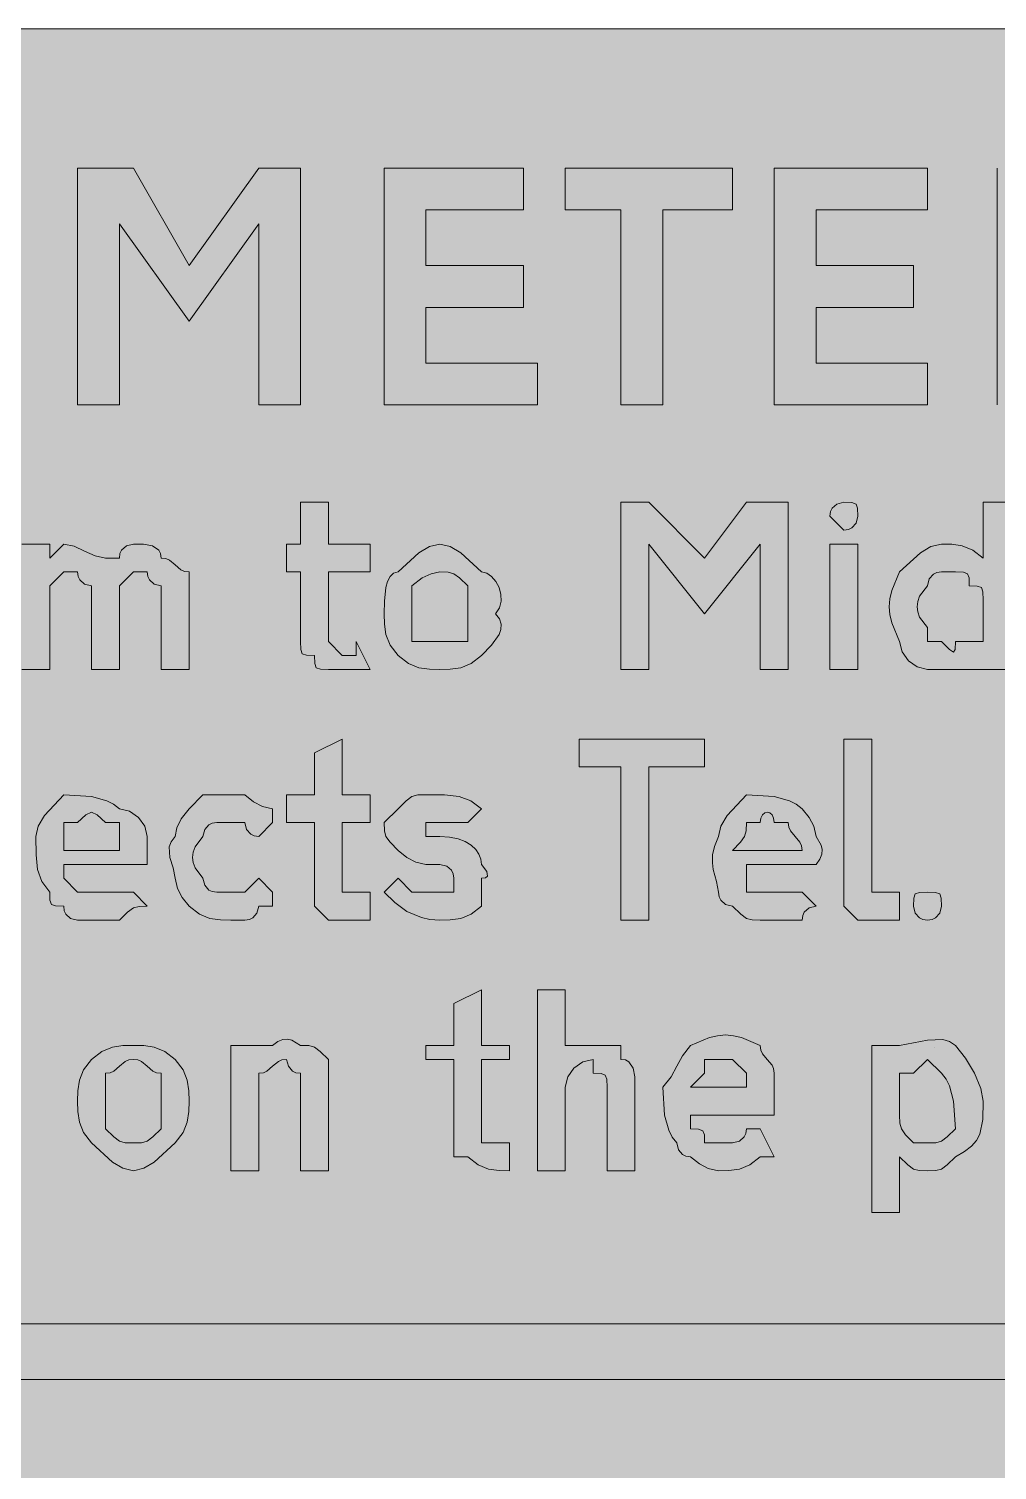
# Model space of a CAD drawing. Header units: metres. Extents: x 10 to 558, y 11 to 260.
# Drawn here: x 284 to 367.3, y 135.5 to 259.7 of the extents above; entities that cross this region are included whole.
import ezdxf

# ---------------------------------------------------------------- set-up
doc = ezdxf.new("R2010")
doc.units = ezdxf.units.M
for name, color, linetype, true_color in [('FILL_BLUE_0000FF', 7, 'Continuous', 0x0000ff), ('FILL_WHITE_FFFFFF', 7, 'Continuous', 0xffffff), ('STROKE_WHITE_FFFFFF', 7, 'Continuous', 0xffffff)]:
    doc.layers.add(name, color=color, linetype=linetype, true_color=true_color)

msp = doc.modelspace()

# ---------------------------------------------------------------- hatches: boundary and pattern name
at = {"layer": 'FILL_BLUE_0000FF', "true_color": 0x0000ff}
h = msp.add_hatch(color=7, dxfattribs=at)
h.dxf.hatch_style = 1
h.paths.add_polyline_path([(551.8, 259.63), (552.54, 259.47), (553.8, 258.93), (554.83, 258.16), (555.75, 257.28), (556.54, 256.78), (557.14, 256.19), (557.56, 255.55), (557.85, 254.88), (558.11, 253.57), (558.15, 252.48), (558.15, 18.48), (558.15, 16.08), (557.44, 15.2), (556.95, 14.43), (556.46, 13.89), (556.15, 13.73), (555.75, 13.68), (555.3, 12.89), (554.83, 12.29), (554.34, 11.87), (553.8, 11.58), (552.54, 11.32), (550.95, 11.28), (16.95, 11.28), (13.35, 11.28), (13.3, 11.68), (13.14, 11.99), (12.6, 12.48), (11.83, 12.97), (10.95, 13.68), (10.26, 14.6), (9.9, 15.63), (9.77, 16.89), (9.75, 18.48), (9.75, 252.48), (9.75, 254.88), (9.8, 255.28), (9.94, 255.59), (10.35, 256.08), (10.76, 256.57), (10.9, 256.88), (10.95, 257.28), (11.83, 257.47), (12.6, 257.88), (13.35, 258.48), (14.25, 258.67), (15.15, 259.08), (16.05, 259.49), (16.95, 259.68), (550.95, 259.68), (551.8, 259.63)])
at = {"layer": 'FILL_WHITE_FFFFFF', "true_color": 0xffffff}
h = msp.add_hatch(color=7, dxfattribs=at)
h.dxf.hatch_style = 1
h.paths.add_polyline_path([(288.15, 247.68), (292.95, 247.68), (297.75, 239.28), (303.75, 247.68), (307.35, 247.68), (307.35, 227.28), (303.75, 227.28), (303.75, 242.88), (297.75, 234.48), (291.75, 242.88), (291.75, 227.28), (288.15, 227.28), (288.15, 247.68)])
h = msp.add_hatch(color=7, dxfattribs=at)
h.dxf.hatch_style = 1
h.paths.add_polyline_path([(314.55, 247.68), (326.55, 247.68), (326.55, 244.08), (318.15, 244.08), (318.15, 239.28), (326.55, 239.28), (326.55, 235.68), (318.15, 235.68), (318.15, 230.88), (327.75, 230.88), (327.75, 227.28), (314.55, 227.28), (314.55, 247.68)])
h = msp.add_hatch(color=7, dxfattribs=at)
h.dxf.hatch_style = 1
h.paths.add_polyline_path([(344.55, 244.08), (338.55, 244.08), (338.55, 227.28), (334.95, 227.28), (334.95, 244.08), (330.15, 244.08), (330.15, 247.68), (344.55, 247.68), (344.55, 244.08)])
h = msp.add_hatch(color=7, dxfattribs=at)
h.dxf.hatch_style = 1
h.paths.add_polyline_path([(348.15, 247.68), (361.35, 247.68), (361.35, 244.08), (351.75, 244.08), (351.75, 239.28), (360.15, 239.28), (360.15, 235.68), (351.75, 235.68), (351.75, 230.88), (361.35, 230.88), (361.35, 227.28), (348.15, 227.28), (348.15, 247.68)])
h = msp.add_hatch(color=7, dxfattribs=at)
h.dxf.hatch_style = 1
h.paths.add_polyline_path([(310.95, 205.68), (312.15, 205.68), (312.15, 206.88), (313.35, 204.48), (309.75, 204.48), (309.06, 204.5), (308.7, 204.63), (308.57, 204.99), (308.55, 205.68), (307.86, 205.7), (307.5, 205.83), (307.37, 206.19), (307.35, 206.88), (307.35, 212.88), (306.15, 212.88), (306.15, 215.28), (307.35, 215.28), (307.35, 218.88), (309.75, 218.88), (309.75, 215.28), (313.35, 215.28), (313.35, 212.88), (309.75, 212.88), (309.75, 206.88), (310.95, 205.68)])
h = msp.add_hatch(color=7, dxfattribs=at)
h.dxf.hatch_style = 1
h.paths.add_polyline_path([(334.95, 218.88), (337.35, 218.88), (342.15, 214.08), (345.75, 218.88), (349.35, 218.88), (349.35, 204.48), (346.95, 204.48), (346.95, 215.28), (342.15, 209.28), (337.35, 215.28), (337.35, 204.48), (334.95, 204.48), (334.95, 218.88)])
h = msp.add_hatch(color=7, dxfattribs=at)
h.dxf.hatch_style = 1
h.paths.add_polyline_path([(355.2, 217.08), (354.84, 216.67), (354.55, 216.53), (354.15, 216.48), (352.95, 217.68), (353, 218.08), (353.14, 218.37), (353.55, 218.73), (354.15, 218.88), (354.84, 218.86), (355.2, 218.73), (355.33, 218.37), (355.35, 217.68), (355.2, 217.08)])
h = msp.add_hatch(color=7, dxfattribs=at)
h.dxf.hatch_style = 1
h.paths.add_polyline_path([(362.55, 204.48), (361.35, 204.48), (360.47, 204.69), (359.7, 205.23), (359.16, 206), (358.95, 206.88), (358.27, 208.49), (358.11, 209.2), (358.05, 209.88), (358.11, 210.56), (358.27, 211.27), (358.95, 212.88), (360.75, 214.53), (361.65, 215.07), (362.55, 215.28), (363.45, 215.26), (364.35, 215.13), (365.25, 214.77), (366.15, 214.08), (366.15, 218.88), (368.55, 218.88), (368.55, 204.48), (366.15, 204.48), (364.95, 204.48), (363.75, 204.48), (362.55, 204.48)])
h.paths.add_polyline_path([(366.15, 208.08), (366.15, 210.48), (366.13, 211.17), (366, 211.53), (365.64, 211.66), (364.95, 211.68), (364.93, 212.37), (364.8, 212.73), (364.44, 212.86), (363.75, 212.88), (362.55, 212.88), (362.15, 212.83), (361.86, 212.69), (361.5, 212.28), (361.35, 211.68), (360.67, 210.78), (360.51, 210.33), (360.45, 209.88), (360.51, 209.43), (360.67, 208.98), (361.35, 208.08), (361.35, 206.88), (362.55, 206.88), (363.24, 206.2), (363.6, 205.98), (363.73, 206.2), (363.75, 206.88), (366.15, 206.88), (366.15, 208.08)], flags=16)
h = msp.add_hatch(color=7, dxfattribs=at)
h.dxf.hatch_style = 1
h.paths.add_polyline_path([(285.75, 214.08), (286.95, 215.28), (287.85, 215.09), (288.75, 214.68), (289.65, 214.27), (290.55, 214.08), (291.75, 214.08), (291.8, 214.48), (291.94, 214.77), (292.35, 215.13), (292.95, 215.28), (293.83, 215.26), (294.6, 215.13), (295.14, 214.77), (295.3, 214.48), (295.35, 214.08), (295.75, 214.03), (296.06, 213.89), (296.55, 213.48), (297.04, 213.07), (297.35, 212.93), (297.75, 212.88), (297.75, 211.68), (297.75, 204.48), (295.35, 204.48), (295.35, 211.68), (294.75, 211.83), (294.34, 212.19), (294.2, 212.48), (294.15, 212.88), (292.95, 212.88), (291.75, 211.68), (291.75, 210.48), (291.75, 204.48), (289.35, 204.48), (289.35, 211.68), (288.75, 211.83), (288.34, 212.19), (288.2, 212.48), (288.15, 212.88), (286.95, 212.88), (285.75, 211.68), (285.75, 210.48), (285.75, 204.48), (283.35, 204.48), (283.35, 215.28), (285.75, 215.28), (285.75, 214.08)])
h = msp.add_hatch(color=7, dxfattribs=at)
h.dxf.hatch_style = 1
h.paths.add_polyline_path([(314.7, 211.53), (314.84, 212.06), (315.06, 212.49), (315.35, 212.77), (315.75, 212.88), (317.55, 214.53), (318.45, 215.07), (319.35, 215.28), (320.25, 215.07), (321.15, 214.53), (322.95, 212.88), (323.4, 212.77), (323.81, 212.49), (324.17, 212.06), (324.45, 211.53), (324.61, 210.95), (324.64, 210.35), (324.49, 209.78), (324.15, 209.28), (324.49, 208.83), (324.64, 208.38), (324.61, 207.93), (324.45, 207.48), (323.81, 206.58), (322.95, 205.68), (322.05, 204.99), (321.15, 204.63), (320.25, 204.5), (319.35, 204.48), (318.45, 204.5), (317.55, 204.63), (316.65, 204.99), (315.75, 205.68), (315.06, 206.58), (314.7, 207.48), (314.57, 208.38), (314.55, 209.28), (314.57, 210.35), (314.7, 211.53)])
h.paths.add_polyline_path([(317.83, 212.37), (316.95, 211.68), (316.95, 209.28), (316.95, 206.88), (319.35, 206.88), (321.75, 206.88), (321.75, 209.28), (321.75, 211.68), (321.04, 212.37), (320.55, 212.73), (320.06, 212.86), (319.35, 212.88), (318.6, 212.73), (317.83, 212.37)], flags=16)
h = msp.add_hatch(color=7, dxfattribs=at)
h.dxf.hatch_style = 1
h.paths.add_polyline_path([(352.95, 204.48), (352.95, 215.28), (355.35, 215.28), (355.35, 204.48), (352.95, 204.48)])
h = msp.add_hatch(color=7, dxfattribs=at)
h.dxf.hatch_style = 1
h.paths.add_polyline_path([(312.15, 185.28), (313.35, 185.28), (313.35, 182.88), (309.75, 182.88), (308.55, 184.08), (308.55, 185.28), (308.55, 191.28), (306.15, 191.28), (306.15, 193.68), (308.55, 193.68), (308.55, 197.28), (310.95, 198.48), (310.95, 193.68), (313.35, 193.68), (313.35, 191.28), (310.95, 191.28), (310.95, 185.28), (312.15, 185.28)])
h = msp.add_hatch(color=7, dxfattribs=at)
h.dxf.hatch_style = 1
h.paths.add_polyline_path([(342.15, 196.08), (337.35, 196.08), (337.35, 182.88), (334.95, 182.88), (334.95, 196.08), (331.35, 196.08), (331.35, 198.48), (342.15, 198.48), (342.15, 196.08)])
h = msp.add_hatch(color=7, dxfattribs=at)
h.dxf.hatch_style = 1
h.paths.add_polyline_path([(354.15, 198.48), (356.55, 198.48), (356.55, 185.28), (357.75, 185.28), (358.95, 185.28), (358.95, 182.88), (357.75, 182.88), (355.35, 182.88), (354.15, 184.08), (354.15, 185.28), (354.15, 198.48)])
h = msp.add_hatch(color=7, dxfattribs=at)
h.dxf.hatch_style = 1
h.paths.add_polyline_path([(287.14, 183.39), (287, 183.68), (286.95, 184.08), (286.26, 184.1), (285.9, 184.23), (285.77, 184.59), (285.75, 185.28), (285.06, 186.2), (284.7, 187.23), (284.57, 188.49), (284.55, 190.08), (284.76, 190.98), (285.3, 191.88), (286.95, 193.68), (289.35, 193.53), (290.66, 193.17), (291.25, 192.88), (291.75, 192.48), (292.63, 192.27), (293.4, 191.73), (293.94, 190.96), (294.15, 190.08), (294.15, 187.68), (286.95, 187.68), (286.95, 186.48), (288.15, 185.28), (290.55, 185.28), (291.75, 185.28), (292.95, 185.28), (294.15, 184.08), (293.44, 184.06), (292.95, 183.93), (292.46, 183.57), (291.75, 182.88), (288.15, 182.88), (287.55, 183.03), (287.14, 183.39)])
h.paths.add_polyline_path([(291.75, 191.28), (290.55, 191.28), (289.84, 191.95), (289.35, 192.18), (288.86, 191.95), (288.15, 191.28), (286.95, 191.28), (286.95, 188.88), (291.75, 188.88), (291.75, 191.28)], flags=16)
h = msp.add_hatch(color=7, dxfattribs=at)
h.dxf.hatch_style = 1
h.paths.add_polyline_path([(301.35, 185.28), (302.55, 185.28), (303.75, 186.48), (304.95, 185.28), (304.95, 184.08), (303.75, 184.08), (303.6, 183.48), (303.24, 183.07), (302.95, 182.93), (302.55, 182.88), (301.35, 182.88), (300.45, 182.9), (299.55, 183.03), (298.65, 183.39), (297.75, 184.08), (297.15, 184.83), (296.74, 185.6), (296.55, 186.48), (296.38, 187.38), (296.1, 188.28), (296.04, 189.18), (296.21, 189.63), (296.55, 190.08), (296.7, 190.83), (297.06, 191.6), (297.75, 192.48), (298.95, 193.68), (302.55, 193.68), (303.3, 193.08), (304.07, 192.67), (304.95, 192.48), (304.95, 191.28), (303.75, 190.08), (303.35, 190.13), (303.06, 190.27), (302.7, 190.68), (302.55, 191.28), (300.15, 191.28), (299.75, 191.23), (299.46, 191.09), (299.1, 190.68), (298.95, 190.08), (298.27, 189.18), (298.11, 188.73), (298.05, 188.28), (298.11, 187.83), (298.27, 187.38), (298.95, 186.48), (299.1, 185.88), (299.46, 185.47), (299.75, 185.33), (300.15, 185.28), (301.35, 185.28)])
h = msp.add_hatch(color=7, dxfattribs=at)
h.dxf.hatch_style = 1
h.paths.add_polyline_path([(319.35, 190.08), (320.19, 190.03), (320.92, 189.87), (321.54, 189.64), (322.05, 189.33), (322.44, 188.97), (322.72, 188.56), (322.89, 188.13), (322.95, 187.68), (323.4, 187.08), (323.46, 186.67), (323.29, 186.53), (322.95, 186.48), (322.95, 184.08), (322.05, 183.39), (321.15, 183.03), (320.25, 182.9), (319.35, 182.88), (318.5, 182.93), (317.76, 183.09), (316.5, 183.63), (315.47, 184.4), (314.55, 185.28), (315.75, 186.48), (316.95, 185.28), (319.35, 185.28), (320.55, 185.28), (320.55, 186.48), (320.5, 186.88), (320.36, 187.17), (319.95, 187.53), (319.35, 187.68), (318.15, 187.68), (317.27, 187.87), (316.5, 188.28), (315.75, 188.88), (315.06, 189.59), (314.7, 190.08), (314.57, 190.57), (314.55, 191.28), (315.75, 192.48), (316.46, 193.17), (316.95, 193.53), (317.44, 193.66), (318.15, 193.68), (319.74, 193.66), (321, 193.53), (322.03, 193.17), (322.95, 192.48), (321.75, 191.28), (319.35, 191.28), (318.15, 191.28), (318.15, 190.08), (319.35, 190.08)])
h = msp.add_hatch(color=7, dxfattribs=at)
h.dxf.hatch_style = 1
h.paths.add_polyline_path([(345.75, 183.03), (345.26, 183.39), (344.55, 184.08), (343.95, 184.23), (343.54, 184.59), (343.4, 184.88), (343.35, 185.28), (343.18, 186.2), (342.9, 187.23), (342.82, 187.82), (342.84, 188.49), (343.01, 189.23), (343.35, 190.08), (343.56, 190.98), (344.1, 191.88), (345.75, 193.68), (348.15, 193.53), (349.46, 193.17), (350.05, 192.88), (350.55, 192.48), (351.15, 191.73), (351.56, 190.96), (351.75, 190.08), (352.2, 189.33), (352.28, 188.97), (352.26, 188.56), (352.09, 188.13), (351.75, 187.68), (345.75, 187.68), (345.75, 186.48), (345.75, 185.28), (348.15, 185.28), (350.55, 185.28), (351.75, 184.08), (351.15, 183.93), (350.74, 183.57), (350.6, 183.28), (350.55, 182.88), (346.95, 182.88), (346.24, 182.9), (345.75, 183.03)])
h.paths.add_polyline_path([(350.5, 189.28), (350.36, 189.59), (349.95, 190.08), (349.54, 190.57), (349.4, 190.88), (349.35, 191.28), (348.15, 191.28), (348.1, 191.67), (347.96, 191.95), (347.77, 192.12), (347.55, 192.18), (347.33, 192.12), (347.14, 191.95), (347, 191.67), (346.95, 191.28), (345.75, 191.28), (345.73, 190.57), (345.6, 190.08), (345.24, 189.59), (344.55, 188.88), (350.55, 188.88), (350.5, 189.28)], flags=16)
h = msp.add_hatch(color=7, dxfattribs=at)
h.dxf.hatch_style = 1
h.paths.add_polyline_path([(362.4, 183.48), (362.04, 183.07), (361.75, 182.93), (361.35, 182.88), (360.95, 182.93), (360.66, 183.07), (360.3, 183.48), (360.15, 184.08), (360.17, 184.77), (360.3, 185.13), (360.66, 185.26), (361.35, 185.28), (362.04, 185.26), (362.4, 185.13), (362.53, 184.77), (362.55, 184.08), (362.4, 183.48)])
h = msp.add_hatch(color=7, dxfattribs=at)
h.dxf.hatch_style = 1
h.paths.add_polyline_path([(324.15, 163.68), (325.35, 163.68), (325.35, 161.28), (324.45, 161.3), (323.55, 161.43), (322.65, 161.79), (321.75, 162.48), (320.55, 162.48), (320.55, 163.68), (320.55, 170.88), (318.15, 170.88), (318.15, 172.08), (320.55, 172.08), (320.55, 175.68), (322.95, 176.88), (322.95, 172.08), (325.35, 172.08), (325.35, 170.88), (322.95, 170.88), (322.95, 163.68), (324.15, 163.68)])
h = msp.add_hatch(color=7, dxfattribs=at)
h.dxf.hatch_style = 1
h.paths.add_polyline_path([(330.15, 176.88), (330.15, 172.08), (331.35, 172.08), (332.55, 172.08), (334.95, 172.08), (334.95, 170.88), (335.35, 170.83), (335.64, 170.67), (336, 170.13), (336.13, 169.36), (336.15, 168.48), (336.15, 161.28), (333.75, 161.28), (333.75, 168.48), (333.73, 169.17), (333.6, 169.53), (333.24, 169.66), (332.55, 169.68), (332.55, 170.88), (331.67, 170.67), (330.9, 170.13), (330.36, 169.36), (330.15, 168.48), (330.15, 161.28), (327.75, 161.28), (327.75, 176.88), (330.15, 176.88)])
h = msp.add_hatch(color=7, dxfattribs=at)
h.dxf.hatch_style = 1
h.paths.add_polyline_path([(341.7, 161.88), (340.95, 162.48), (340.55, 162.53), (340.26, 162.67), (339.9, 163.08), (339.75, 163.68), (339.35, 164.18), (339.06, 164.77), (338.7, 166.08), (338.55, 168.48), (339.26, 169.38), (339.75, 170.28), (340.24, 171.18), (340.95, 172.08), (342.56, 172.75), (343.27, 172.92), (343.95, 172.98), (344.63, 172.92), (345.34, 172.75), (346.95, 172.08), (347, 171.68), (347.14, 171.37), (347.55, 170.88), (347.96, 170.39), (348.1, 170.08), (348.15, 169.68), (348.15, 166.08), (340.95, 166.08), (340.95, 164.88), (341.64, 164.86), (342, 164.73), (342.13, 164.37), (342.15, 163.68), (344.55, 163.68), (345.15, 163.83), (345.56, 164.19), (345.7, 164.48), (345.75, 164.88), (346.95, 164.88), (348.15, 162.48), (346.95, 162.48), (346.05, 161.79), (345.15, 161.43), (344.25, 161.3), (343.35, 161.28), (342.47, 161.47), (341.7, 161.88)])
h.paths.add_polyline_path([(345.75, 169.68), (344.55, 170.88), (342.15, 170.88), (342.15, 169.68), (340.95, 168.48), (345.75, 168.48), (345.75, 169.68)], flags=16)
h = msp.add_hatch(color=7, dxfattribs=at)
h.dxf.hatch_style = 1
h.paths.add_polyline_path([(288.3, 169.08), (288.66, 169.98), (289.35, 170.88), (290.25, 171.57), (291.15, 171.93), (292.05, 172.06), (292.95, 172.08), (293.85, 172.06), (294.75, 171.93), (295.65, 171.57), (296.55, 170.88), (297.24, 169.98), (297.6, 169.08), (297.73, 168.18), (297.75, 167.28), (297.73, 166.38), (297.6, 165.48), (297.24, 164.58), (296.55, 163.68), (294.75, 162.03), (293.85, 161.49), (292.95, 161.28), (292.05, 161.49), (291.15, 162.03), (289.35, 163.68), (288.66, 164.58), (288.3, 165.48), (288.17, 166.38), (288.15, 167.28), (288.17, 168.18), (288.3, 169.08)])
h.paths.add_polyline_path([(292.24, 170.69), (291.75, 170.28), (291.26, 169.87), (290.95, 169.73), (290.55, 169.68), (290.55, 167.28), (290.55, 164.88), (291.26, 164.19), (291.75, 163.83), (292.24, 163.7), (292.95, 163.68), (293.66, 163.7), (294.15, 163.83), (294.64, 164.19), (295.35, 164.88), (295.35, 167.28), (295.35, 169.68), (294.95, 169.73), (294.64, 169.87), (294.15, 170.28), (293.66, 170.69), (293.35, 170.83), (292.95, 170.88), (292.55, 170.83), (292.24, 170.69)], flags=16)
h = msp.add_hatch(color=7, dxfattribs=at)
h.dxf.hatch_style = 1
h.paths.add_polyline_path([(305.75, 170.83), (305.44, 170.69), (304.95, 170.28), (304.46, 169.87), (304.15, 169.73), (303.75, 169.68), (303.75, 168.48), (303.75, 161.28), (301.35, 161.28), (301.35, 172.08), (303.75, 172.08), (304.95, 172.08), (305.4, 172.42), (305.83, 172.59), (306.24, 172.61), (306.6, 172.53), (307.35, 172.08), (308.06, 172.06), (308.55, 171.93), (309.04, 171.57), (309.75, 170.88), (309.75, 169.68), (309.75, 161.28), (307.35, 161.28), (307.35, 168.48), (307.35, 169.68), (306.95, 169.73), (306.66, 169.87), (306.3, 170.28), (306.15, 170.88), (305.75, 170.83)])
h = msp.add_hatch(color=7, dxfattribs=at)
h.dxf.hatch_style = 1
h.paths.add_polyline_path([(362.66, 172.59), (363.25, 172.42), (363.75, 172.08), (364.63, 170.99), (365.4, 169.68), (365.94, 168.37), (366.15, 167.28), (366.11, 165.69), (365.85, 164.43), (365.56, 163.89), (365.14, 163.4), (364.54, 162.93), (363.75, 162.48), (363.04, 161.79), (362.55, 161.43), (362.06, 161.3), (361.35, 161.28), (360.64, 161.3), (360.15, 161.43), (359.66, 161.79), (358.95, 162.48), (358.95, 161.28), (358.95, 157.68), (356.55, 157.68), (356.55, 172.08), (358.95, 172.08), (361.35, 172.53), (362.66, 172.59)])
h.paths.add_polyline_path([(358.95, 166.08), (358.97, 165.37), (359.1, 164.88), (359.46, 164.39), (360.15, 163.68), (361.35, 163.68), (362.06, 163.7), (362.55, 163.83), (363.04, 164.19), (363.75, 164.88), (363.6, 167.28), (363.24, 168.59), (362.95, 169.18), (362.55, 169.68), (361.35, 170.88), (360.15, 169.68), (358.95, 169.68), (358.95, 168.48), (358.95, 166.08)], flags=16)
h = msp.add_hatch(color=7, dxfattribs=at)
h.dxf.hatch_style = 1
h.paths.add_polyline_path([(495.75, 148.08), (490.95, 152.88), (498.15, 152.88), (505.35, 145.68), (498.15, 138.48), (490.95, 138.48), (495.75, 143.28), (62.55, 143.28), (62.55, 148.08), (495.75, 148.08)])

# ---------------------------------------------------------------- linework, layer by layer
at = {"layer": 'FILL_BLUE_0000FF', "lineweight": 0, "true_color": 0x0000ff}
msp.add_lwpolyline([(16.95, 259.68), (550.95, 259.68)], dxfattribs=at)
at = {"layer": 'FILL_WHITE_FFFFFF', "lineweight": 0, "true_color": 0xffffff}
for points in [[(288.15, 247.68), (292.95, 247.68), (297.75, 239.28), (303.75, 247.68), (307.35, 247.68), (307.35, 227.28), (303.75, 227.28), (303.75, 242.88), (297.75, 234.48), (291.75, 242.88), (291.75, 227.28), (288.15, 227.28)], [(314.55, 247.68), (326.55, 247.68), (326.55, 244.08), (318.15, 244.08), (318.15, 239.28), (326.55, 239.28), (326.55, 235.68), (318.15, 235.68), (318.15, 230.88), (327.75, 230.88), (327.75, 227.28), (314.55, 227.28)], [(344.55, 244.08), (338.55, 244.08), (338.55, 227.28), (334.95, 227.28), (334.95, 244.08), (330.15, 244.08), (330.15, 247.68), (344.55, 247.68)], [(348.15, 247.68), (361.35, 247.68), (361.35, 244.08), (351.75, 244.08), (351.75, 239.28), (360.15, 239.28), (360.15, 235.68), (351.75, 235.68), (351.75, 230.88), (361.35, 230.88), (361.35, 227.28), (348.15, 227.28)], [(310.95, 205.68), (312.15, 205.68), (312.15, 206.88), (313.35, 204.48), (309.75, 204.48), (309.06, 204.5), (308.7, 204.63), (308.57, 204.99), (308.55, 205.68), (307.86, 205.7), (307.5, 205.83), (307.37, 206.19), (307.35, 206.88), (307.35, 212.88), (306.15, 212.88), (306.15, 215.28), (307.35, 215.28), (307.35, 218.88), (309.75, 218.88), (309.75, 215.28), (313.35, 215.28), (313.35, 212.88), (309.75, 212.88), (309.75, 206.88)], [(334.95, 218.88), (337.35, 218.88), (342.15, 214.08), (345.75, 218.88), (349.35, 218.88), (349.35, 204.48), (346.95, 204.48), (346.95, 215.28), (342.15, 209.28), (337.35, 215.28), (337.35, 204.48), (334.95, 204.48)], [(355.2, 217.08), (354.84, 216.67), (354.55, 216.53), (354.15, 216.48), (352.95, 217.68), (353, 218.08), (353.14, 218.37), (353.55, 218.73), (354.15, 218.88), (354.84, 218.86), (355.2, 218.73), (355.33, 218.37), (355.35, 217.68)], [(314.7, 211.53), (314.84, 212.06), (315.06, 212.49), (315.35, 212.77), (315.75, 212.88), (317.55, 214.53), (318.45, 215.07), (319.35, 215.28), (320.25, 215.07), (321.15, 214.53), (322.95, 212.88), (323.4, 212.77), (323.81, 212.49), (324.17, 212.06), (324.45, 211.53), (324.61, 210.95), (324.64, 210.35), (324.49, 209.78), (324.15, 209.28), (324.49, 208.83), (324.64, 208.38), (324.61, 207.93), (324.45, 207.48), (323.81, 206.58), (322.95, 205.68), (322.05, 204.99), (321.15, 204.63), (320.25, 204.5), (319.35, 204.48), (318.45, 204.5), (317.55, 204.63), (316.65, 204.99), (315.75, 205.68), (315.06, 206.58), (314.7, 207.48), (314.57, 208.38), (314.55, 209.28), (314.57, 210.35)], [(352.95, 204.48), (352.95, 215.28), (355.35, 215.28), (355.35, 204.48)], [(317.83, 212.37), (316.95, 211.68), (316.95, 209.28), (316.95, 206.88), (319.35, 206.88), (321.75, 206.88), (321.75, 209.28), (321.75, 211.68), (321.04, 212.37), (320.55, 212.73), (320.06, 212.86), (319.35, 212.88), (318.6, 212.73)], [(366.15, 208.08), (366.15, 210.48), (366.13, 211.17), (366, 211.53), (365.64, 211.66), (364.95, 211.68), (364.93, 212.37), (364.8, 212.73), (364.44, 212.86), (363.75, 212.88), (362.55, 212.88), (362.15, 212.83), (361.86, 212.69), (361.5, 212.28), (361.35, 211.68), (360.67, 210.78), (360.51, 210.33), (360.45, 209.88), (360.51, 209.43), (360.67, 208.98), (361.35, 208.08), (361.35, 206.88), (362.55, 206.88), (363.24, 206.2), (363.6, 205.98), (363.73, 206.2), (363.75, 206.88), (366.15, 206.88)], [(312.15, 185.28), (313.35, 185.28), (313.35, 182.88), (309.75, 182.88), (308.55, 184.08), (308.55, 185.28), (308.55, 191.28), (306.15, 191.28), (306.15, 193.68), (308.55, 193.68), (308.55, 197.28), (310.95, 198.48), (310.95, 193.68), (313.35, 193.68), (313.35, 191.28), (310.95, 191.28), (310.95, 185.28)], [(342.15, 196.08), (337.35, 196.08), (337.35, 182.88), (334.95, 182.88), (334.95, 196.08), (331.35, 196.08), (331.35, 198.48), (342.15, 198.48)], [(354.15, 198.48), (356.55, 198.48), (356.55, 185.28), (357.75, 185.28), (358.95, 185.28), (358.95, 182.88), (357.75, 182.88), (355.35, 182.88), (354.15, 184.08), (354.15, 185.28)], [(287.14, 183.39), (287, 183.68), (286.95, 184.08), (286.26, 184.1), (285.9, 184.23), (285.77, 184.59), (285.75, 185.28), (285.06, 186.2), (284.7, 187.23), (284.57, 188.49), (284.55, 190.08), (284.76, 190.98), (285.3, 191.88), (286.95, 193.68), (289.35, 193.53), (290.66, 193.17), (291.25, 192.88), (291.75, 192.48), (292.63, 192.27), (293.4, 191.73), (293.94, 190.96), (294.15, 190.08), (294.15, 187.68), (286.95, 187.68), (286.95, 186.48), (288.15, 185.28), (290.55, 185.28), (291.75, 185.28), (292.95, 185.28), (294.15, 184.08), (293.44, 184.06), (292.95, 183.93), (292.46, 183.57), (291.75, 182.88), (288.15, 182.88), (287.55, 183.03)], [(301.35, 185.28), (302.55, 185.28), (303.75, 186.48), (304.95, 185.28), (304.95, 184.08), (303.75, 184.08), (303.6, 183.48), (303.24, 183.07), (302.95, 182.93), (302.55, 182.88), (301.35, 182.88), (300.45, 182.9), (299.55, 183.03), (298.65, 183.39), (297.75, 184.08), (297.15, 184.83), (296.74, 185.6), (296.55, 186.48), (296.38, 187.38), (296.1, 188.28), (296.04, 189.18), (296.21, 189.63), (296.55, 190.08), (296.7, 190.83), (297.06, 191.6), (297.75, 192.48), (298.95, 193.68), (302.55, 193.68), (303.3, 193.08), (304.07, 192.67), (304.95, 192.48), (304.95, 191.28), (303.75, 190.08), (303.35, 190.13), (303.06, 190.27), (302.7, 190.68), (302.55, 191.28), (300.15, 191.28), (299.75, 191.23), (299.46, 191.09), (299.1, 190.68), (298.95, 190.08), (298.27, 189.18), (298.11, 188.73), (298.05, 188.28), (298.11, 187.83), (298.27, 187.38), (298.95, 186.48), (299.1, 185.88), (299.46, 185.47), (299.75, 185.33), (300.15, 185.28)], [(319.35, 190.08), (320.19, 190.03), (320.92, 189.87), (321.54, 189.64), (322.05, 189.33), (322.44, 188.97), (322.72, 188.56), (322.89, 188.13), (322.95, 187.68), (323.4, 187.08), (323.46, 186.67), (323.29, 186.53), (322.95, 186.48), (322.95, 184.08), (322.05, 183.39), (321.15, 183.03), (320.25, 182.9), (319.35, 182.88), (318.5, 182.93), (317.76, 183.09), (316.5, 183.63), (315.47, 184.4), (314.55, 185.28), (315.75, 186.48), (316.95, 185.28), (319.35, 185.28), (320.55, 185.28), (320.55, 186.48), (320.5, 186.88), (320.36, 187.17), (319.95, 187.53), (319.35, 187.68), (318.15, 187.68), (317.27, 187.87), (316.5, 188.28), (315.75, 188.88), (315.06, 189.59), (314.7, 190.08), (314.57, 190.57), (314.55, 191.28), (315.75, 192.48), (316.46, 193.17), (316.95, 193.53), (317.44, 193.66), (318.15, 193.68), (319.74, 193.66), (321, 193.53), (322.03, 193.17), (322.95, 192.48), (321.75, 191.28), (319.35, 191.28), (318.15, 191.28), (318.15, 190.08)], [(345.75, 183.03), (345.26, 183.39), (344.55, 184.08), (343.95, 184.23), (343.54, 184.59), (343.4, 184.88), (343.35, 185.28), (343.18, 186.2), (342.9, 187.23), (342.82, 187.82), (342.84, 188.49), (343.01, 189.23), (343.35, 190.08), (343.56, 190.98), (344.1, 191.88), (345.75, 193.68), (348.15, 193.53), (349.46, 193.17), (350.05, 192.88), (350.55, 192.48), (351.15, 191.73), (351.56, 190.96), (351.75, 190.08), (352.2, 189.33), (352.28, 188.97), (352.26, 188.56), (352.09, 188.13), (351.75, 187.68), (345.75, 187.68), (345.75, 186.48), (345.75, 185.28), (348.15, 185.28), (350.55, 185.28), (351.75, 184.08), (351.15, 183.93), (350.74, 183.57), (350.6, 183.28), (350.55, 182.88), (346.95, 182.88), (346.24, 182.9)], [(291.75, 191.28), (290.55, 191.28), (289.84, 191.95), (289.35, 192.18), (288.86, 191.95), (288.15, 191.28), (286.95, 191.28), (286.95, 188.88), (291.75, 188.88)], [(350.5, 189.28), (350.36, 189.59), (349.95, 190.08), (349.54, 190.57), (349.4, 190.88), (349.35, 191.28), (348.15, 191.28), (348.1, 191.67), (347.96, 191.95), (347.77, 192.12), (347.55, 192.18), (347.33, 192.12), (347.14, 191.95), (347, 191.67), (346.95, 191.28), (345.75, 191.28), (345.73, 190.57), (345.6, 190.08), (345.24, 189.59), (344.55, 188.88), (350.55, 188.88)], [(362.4, 183.48), (362.04, 183.07), (361.75, 182.93), (361.35, 182.88), (360.95, 182.93), (360.66, 183.07), (360.3, 183.48), (360.15, 184.08), (360.17, 184.77), (360.3, 185.13), (360.66, 185.26), (361.35, 185.28), (362.04, 185.26), (362.4, 185.13), (362.53, 184.77), (362.55, 184.08)], [(324.15, 163.68), (325.35, 163.68), (325.35, 161.28), (324.45, 161.3), (323.55, 161.43), (322.65, 161.79), (321.75, 162.48), (320.55, 162.48), (320.55, 163.68), (320.55, 170.88), (318.15, 170.88), (318.15, 172.08), (320.55, 172.08), (320.55, 175.68), (322.95, 176.88), (322.95, 172.08), (325.35, 172.08), (325.35, 170.88), (322.95, 170.88), (322.95, 163.68)], [(330.15, 176.88), (330.15, 172.08), (331.35, 172.08), (332.55, 172.08), (334.95, 172.08), (334.95, 170.88), (335.35, 170.83), (335.64, 170.67), (336, 170.13), (336.13, 169.36), (336.15, 168.48), (336.15, 161.28), (333.75, 161.28), (333.75, 168.48), (333.73, 169.17), (333.6, 169.53), (333.24, 169.66), (332.55, 169.68), (332.55, 170.88), (331.67, 170.67), (330.9, 170.13), (330.36, 169.36), (330.15, 168.48), (330.15, 161.28), (327.75, 161.28), (327.75, 176.88)], [(341.7, 161.88), (340.95, 162.48), (340.55, 162.53), (340.26, 162.67), (339.9, 163.08), (339.75, 163.68), (339.35, 164.18), (339.06, 164.77), (338.7, 166.08), (338.55, 168.48), (339.26, 169.38), (339.75, 170.28), (340.24, 171.18), (340.95, 172.08), (342.56, 172.75), (343.27, 172.92), (343.95, 172.98), (344.63, 172.92), (345.34, 172.75), (346.95, 172.08), (347, 171.68), (347.14, 171.37), (347.55, 170.88), (347.96, 170.39), (348.1, 170.08), (348.15, 169.68), (348.15, 166.08), (340.95, 166.08), (340.95, 164.88), (341.64, 164.86), (342, 164.73), (342.13, 164.37), (342.15, 163.68), (344.55, 163.68), (345.15, 163.83), (345.56, 164.19), (345.7, 164.48), (345.75, 164.88), (346.95, 164.88), (348.15, 162.48), (346.95, 162.48), (346.05, 161.79), (345.15, 161.43), (344.25, 161.3), (343.35, 161.28), (342.47, 161.47)], [(288.3, 169.08), (288.66, 169.98), (289.35, 170.88), (290.25, 171.57), (291.15, 171.93), (292.05, 172.06), (292.95, 172.08), (293.85, 172.06), (294.75, 171.93), (295.65, 171.57), (296.55, 170.88), (297.24, 169.98), (297.6, 169.08), (297.73, 168.18), (297.75, 167.28), (297.73, 166.38), (297.6, 165.48), (297.24, 164.58), (296.55, 163.68), (294.75, 162.03), (293.85, 161.49), (292.95, 161.28), (292.05, 161.49), (291.15, 162.03), (289.35, 163.68), (288.66, 164.58), (288.3, 165.48), (288.17, 166.38), (288.15, 167.28), (288.17, 168.18)], [(305.75, 170.83), (305.44, 170.69), (304.95, 170.28), (304.46, 169.87), (304.15, 169.73), (303.75, 169.68), (303.75, 168.48), (303.75, 161.28), (301.35, 161.28), (301.35, 172.08), (303.75, 172.08), (304.95, 172.08), (305.4, 172.42), (305.83, 172.59), (306.24, 172.61), (306.6, 172.53), (307.35, 172.08), (308.06, 172.06), (308.55, 171.93), (309.04, 171.57), (309.75, 170.88), (309.75, 169.68), (309.75, 161.28), (307.35, 161.28), (307.35, 168.48), (307.35, 169.68), (306.95, 169.73), (306.66, 169.87), (306.3, 170.28), (306.15, 170.88)], [(362.66, 172.59), (363.25, 172.42), (363.75, 172.08), (364.63, 170.99), (365.4, 169.68), (365.94, 168.37), (366.15, 167.28), (366.11, 165.69), (365.85, 164.43), (365.56, 163.89), (365.14, 163.4), (364.54, 162.93), (363.75, 162.48), (363.04, 161.79), (362.55, 161.43), (362.06, 161.3), (361.35, 161.28), (360.64, 161.3), (360.15, 161.43), (359.66, 161.79), (358.95, 162.48), (358.95, 161.28), (358.95, 157.68), (356.55, 157.68), (356.55, 172.08), (358.95, 172.08), (361.35, 172.53)], [(292.24, 170.69), (291.75, 170.28), (291.26, 169.87), (290.95, 169.73), (290.55, 169.68), (290.55, 167.28), (290.55, 164.88), (291.26, 164.19), (291.75, 163.83), (292.24, 163.7), (292.95, 163.68), (293.66, 163.7), (294.15, 163.83), (294.64, 164.19), (295.35, 164.88), (295.35, 167.28), (295.35, 169.68), (294.95, 169.73), (294.64, 169.87), (294.15, 170.28), (293.66, 170.69), (293.35, 170.83), (292.95, 170.88), (292.55, 170.83)], [(345.75, 169.68), (344.55, 170.88), (342.15, 170.88), (342.15, 169.68), (340.95, 168.48), (345.75, 168.48)], [(358.95, 166.08), (358.97, 165.37), (359.1, 164.88), (359.46, 164.39), (360.15, 163.68), (361.35, 163.68), (362.06, 163.7), (362.55, 163.83), (363.04, 164.19), (363.75, 164.88), (363.6, 167.28), (363.24, 168.59), (362.95, 169.18), (362.55, 169.68), (361.35, 170.88), (360.15, 169.68), (358.95, 169.68), (358.95, 168.48)], [(495.75, 148.08), (490.95, 152.88), (498.15, 152.88), (505.35, 145.68), (498.15, 138.48), (490.95, 138.48), (495.75, 143.28), (62.55, 143.28), (62.55, 148.08)]]:
    msp.add_lwpolyline(points, close=True, dxfattribs=at)
for points in [[(368.55, 204.48), (366.15, 204.48), (364.95, 204.48), (363.75, 204.48), (362.55, 204.48), (361.35, 204.48), (360.47, 204.69), (359.7, 205.23), (359.16, 206), (358.95, 206.88), (358.27, 208.49), (358.11, 209.2), (358.05, 209.88), (358.11, 210.56), (358.27, 211.27), (358.95, 212.88), (360.75, 214.53), (361.65, 215.07), (362.55, 215.28), (363.45, 215.26), (364.35, 215.13), (365.25, 214.77), (366.15, 214.08), (366.15, 218.88), (368.55, 218.88)], [(283.35, 215.28), (285.75, 215.28), (285.75, 214.08), (286.95, 215.28), (287.85, 215.09), (288.75, 214.68), (289.65, 214.27), (290.55, 214.08), (291.75, 214.08), (291.8, 214.48), (291.94, 214.77), (292.35, 215.13), (292.95, 215.28), (293.83, 215.26), (294.6, 215.13), (295.14, 214.77), (295.3, 214.48), (295.35, 214.08), (295.75, 214.03), (296.06, 213.89), (296.55, 213.48), (297.04, 213.07), (297.35, 212.93), (297.75, 212.88), (297.75, 211.68), (297.75, 204.48), (295.35, 204.48), (295.35, 211.68), (294.75, 211.83), (294.34, 212.19), (294.2, 212.48), (294.15, 212.88), (292.95, 212.88), (291.75, 211.68), (291.75, 210.48), (291.75, 204.48), (289.35, 204.48), (289.35, 211.68), (288.75, 211.83), (288.34, 212.19), (288.2, 212.48), (288.15, 212.88), (286.95, 212.88), (285.75, 211.68), (285.75, 210.48), (285.75, 204.48), (283.35, 204.48)]]:
    msp.add_lwpolyline(points, dxfattribs=at)
at = {"layer": 'STROKE_WHITE_FFFFFF', "lineweight": 0, "true_color": 0xffffff}
for points in [[(367.35, 227.28), (367.35, 247.68)], [(361.95, 171.92), (361.95, 171.92)], [(361.95, 171.92), (361.95, 171.92)]]:
    msp.add_lwpolyline(points, dxfattribs=at)

doc.saveas('drawing.dxf')
